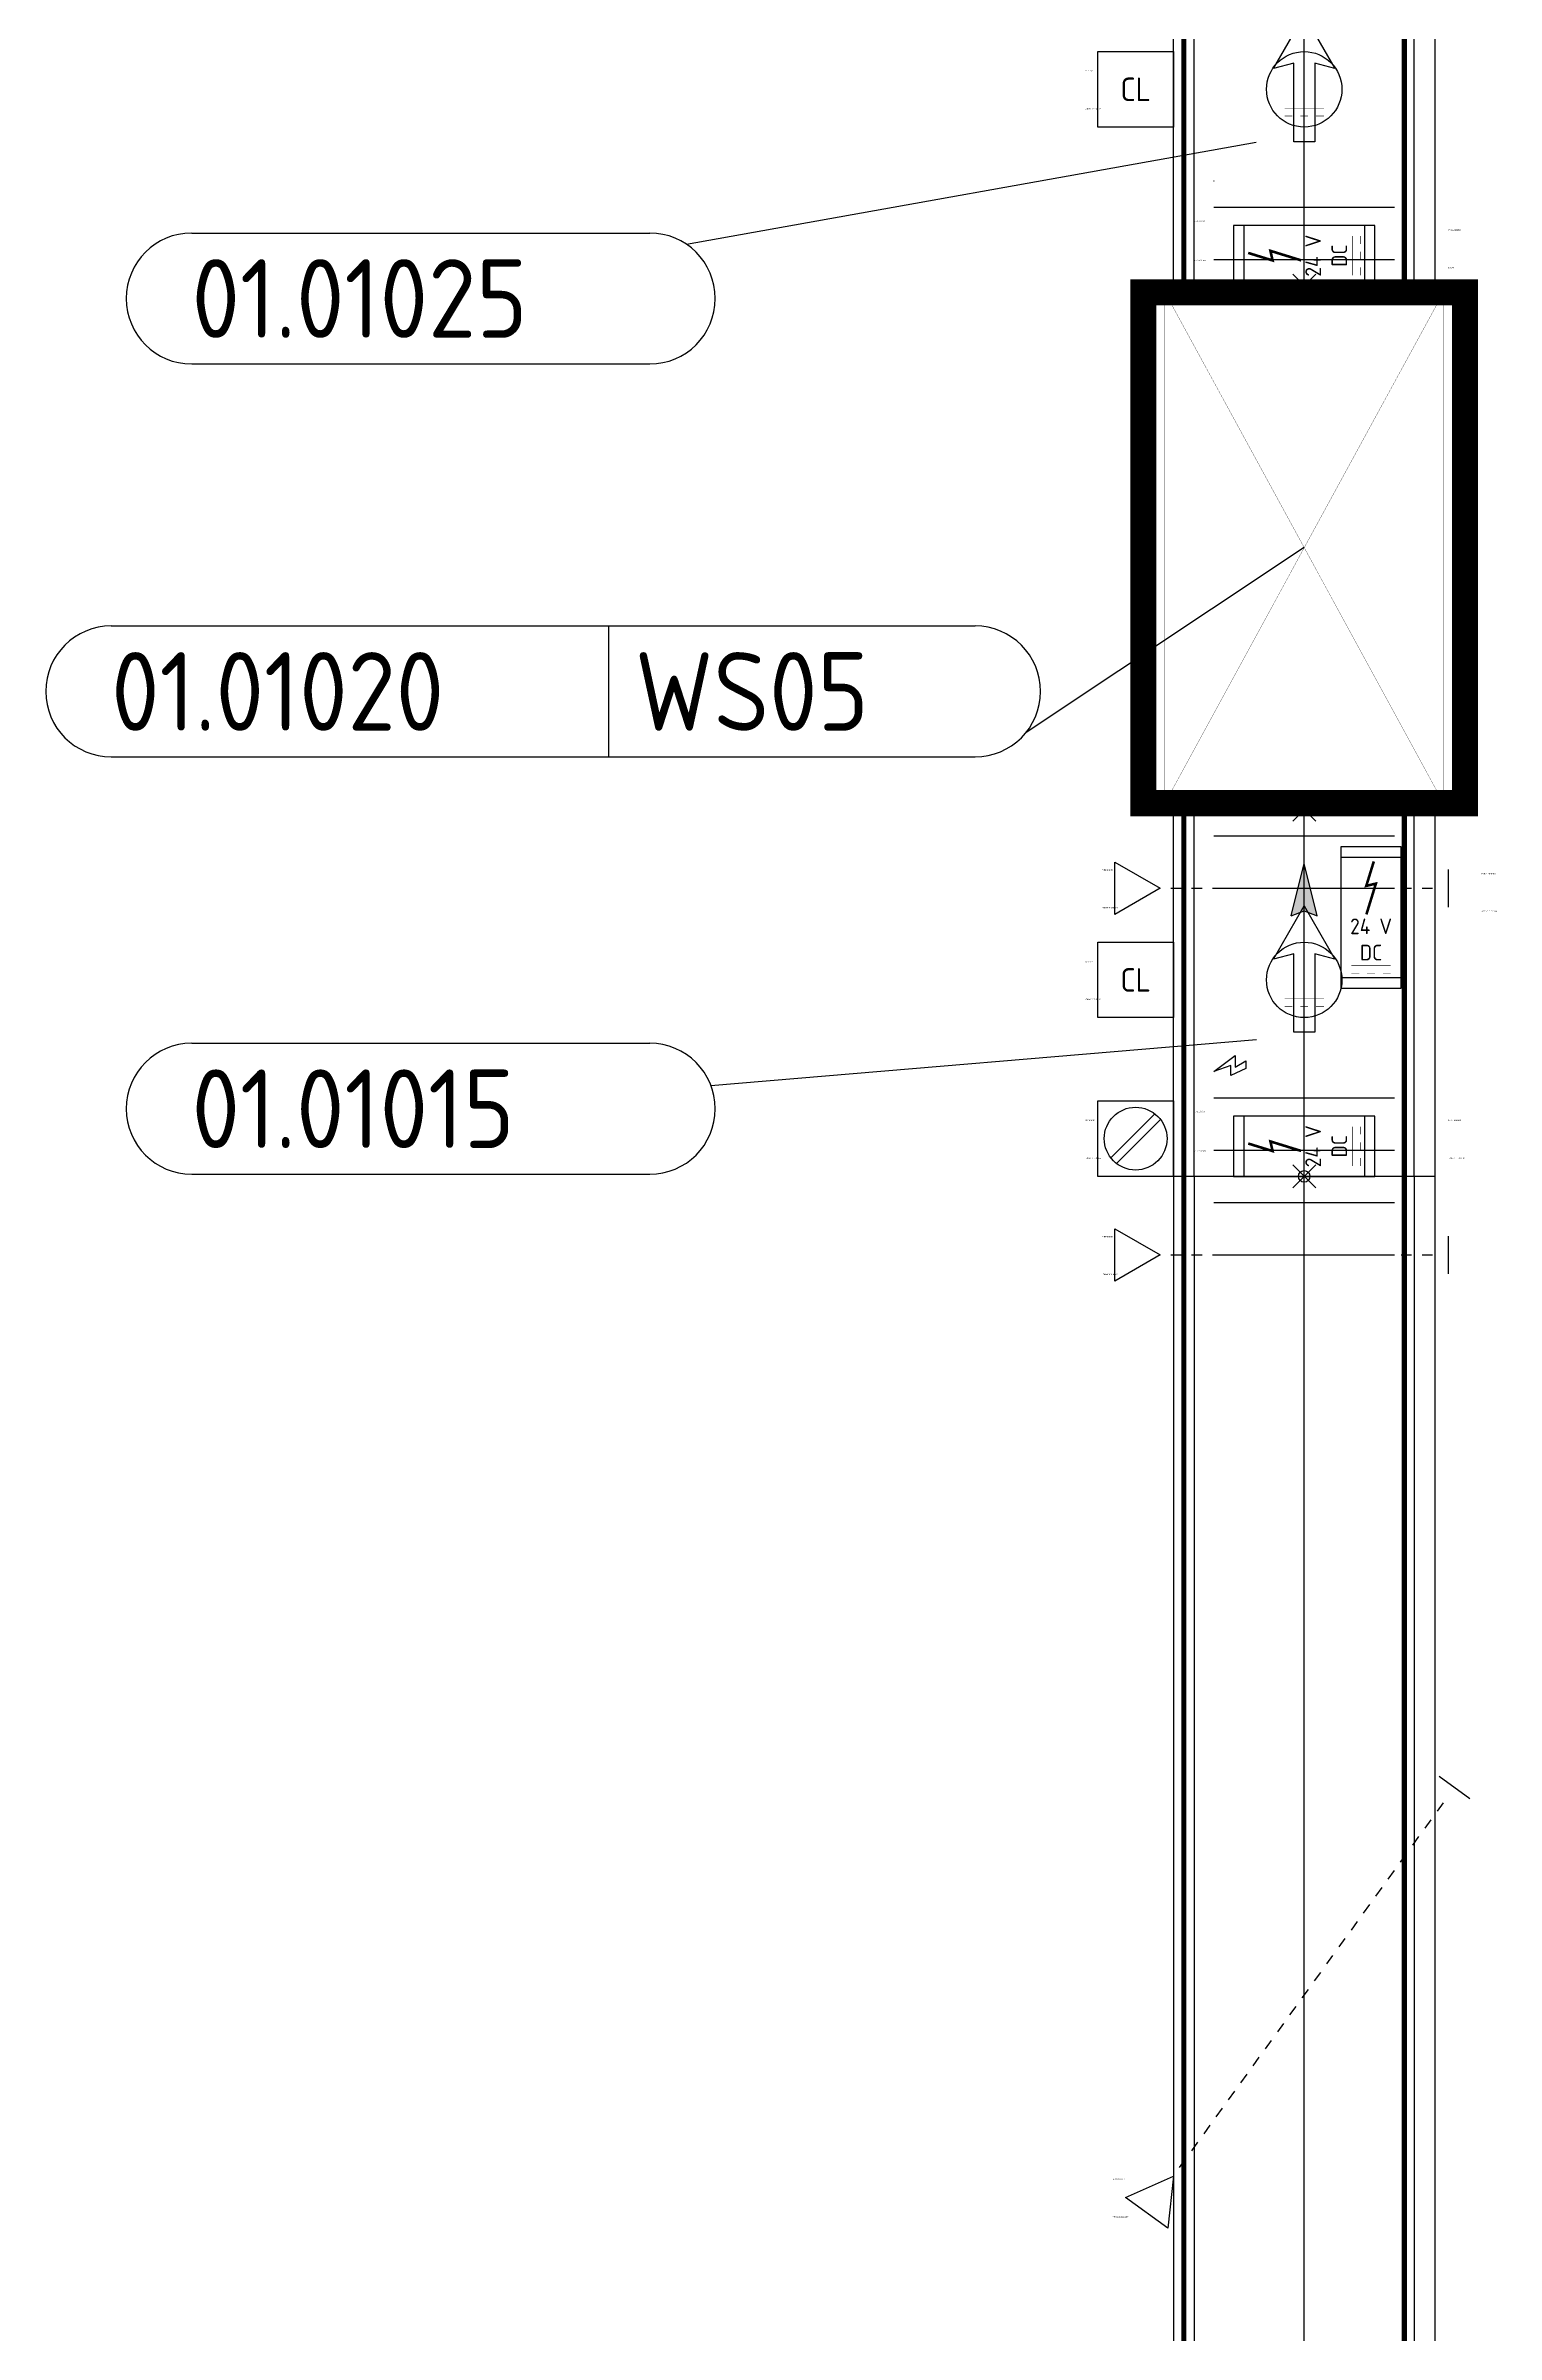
# Model space of a CAD drawing. Header units: millimetres. Extents: x -237058 to -184775, y -34272 to -10386.
# Drawn here: x -222853 to -220082, y -20690 to -16322 of the extents above; entities that cross this region are included whole.
import ezdxf
from ezdxf.enums import TextEntityAlignment as Align

# ---------------------------------------------------------------- set-up
doc = ezdxf.new("R2018")
doc.units = ezdxf.units.MM
doc.header["$PDMODE"] = 35
doc.header["$PDSIZE"] = 22
for name, color, linetype in [('0_SA-Comp_230V', 7, 'Continuous'), ('0_SA-Comp_ICE', 4, 'Continuous'), ('0_SA-Comp_Inther', 7, 'Continuous'), ('0_SA-Comp_Profinet', 7, 'Continuous'), ('0_TOC+0600_conv_ICE', 7, 'Continuous'), ('conv_beltside', 74, 'Continuous'), ('conv_centerline', 140, 'Continuous'), ('conv_direction', 30, 'Continuous'), ('conv_e-side', 12, 'Continuous'), ('conv_nodes', 7, 'Continuous'), ('conv_POSNR', 3, 'Continuous'), ('conv_speeds', 7, 'Continuous'), ('conv_type', 7, 'Continuous'), ('Zoom_Window', 1, 'Continuous')]:
    doc.layers.add(name, color=color, linetype=linetype)
doc.layers.add('conv_textures', color=7, linetype='Continuous', true_color=0x5a6e7e)
doc.styles.add('ICE_25', font='calibri.ttf', dxfattribs={"height": 25})
doc.styles.add('Int_Kader_1.0', font='calibri.ttf', dxfattribs={"height": 1})
doc.styles.get("Standard").update_dxf_attribs({"font": 'isocp.shx'})

# ---------------------------------------------------------------- blocks, each defined once
blk = doc.blocks.new('*U245')
for p, q in [((7000, 250), (0, 250)), ((7000, 210), (7000, 250)), ((7000, 210), (0, 210)), ((7000, -210), (7000, 210)), ((7000, -210), (0, -210)), ((7000, -250), (7000, -210)), ((0, -250), (7000, -250))]:
    blk.add_line(p, q)
at = {"layer": 'conv_beltside', "const_width": 10}
blk.add_lwpolyline([(0, -191.2), (7000, -191.2)], dxfattribs=at)
at = {"layer": 'conv_centerline'}
blk.add_line((0, 0), (7000, 0), dxfattribs=at)
at = {"layer": 'conv_e-side', "const_width": 10}
blk.add_lwpolyline([(0, 230), (7000, 230)], dxfattribs=at)
at = {"layer": 'conv_nodes'}
blk.add_point((7000, 0), dxfattribs=at)
at = {"layer": 'conv_textures'}
for p, q in [((6850, 172.5), (6850, -172.5)), ((6950, 172.5), (6950, -172.5))]:
    blk.add_line(p, q, dxfattribs=at)
at = {"layer": 'conv_POSNR', "flags": 8}
blk.add_attdef('position_number', (1311.5, 2125), '', height=150, rotation=270, dxfattribs=at)
at = {"layer": 'conv_speeds', "lineweight": 30, "flags": 2}
for tag, p in [('v', (50, 210)), ('a', (125, 210))]:
    blk.add_attdef(tag, text='', height=25, rotation=270, dxfattribs=at).set_placement(p, align=Align.MIDDLE_LEFT)
at = {"layer": 'conv_type', "style": 'ICE_25', "flags": 10}
blk.add_attdef('identifier', (15, -242.5), '', height=25, dxfattribs=at)
blk = doc.blocks.new('ICE_sub-block_direction')
at = {"layer": 'conv_direction'}
for p, q in [((75, 20), (64.6, 58.6)), ((64.6, 58.6), (166.2, 0)), ((-75, -20), (-75, 20)), ((-75, 20), (75, 20)), ((166.2, 0), (64.6, -58.6)), ((75, -20), (-75, -20)), ((64.6, -58.6), (75, -20))]:
    blk.add_line(p, q, dxfattribs=at)
blk = doc.blocks.new('ICE_sub-block_balloon_S')
at = {"layer": 'conv_POSNR'}
for p, q in [((-437.5, 125), (437.5, 125)), ((-437.5, -125), (437.5, -125))]:
    blk.add_line(p, q, dxfattribs=at)
for centre, start, end in [((-437.5, 0), 90, 270), ((437.5, 0), 270, 90)]:
    blk.add_arc(centre, 125, start, end, dxfattribs=at)
blk = doc.blocks.new('power_supply_sign')
blk.add_lwpolyline([(0, 0), (30.5, 40.8), (8.7, 40.8), (20.3, 60.9), (5.8, 60.9), (-7.4, 32.6), (11.9, 32.6)], close=True)
blk = doc.blocks.new('*U260')
for p, q in [((0, 250), (700, 250)), ((0, 210), (0, 250)), ((700, 250), (700, 210)), ((700, 250), (725, 250)), ((725, 250), (725, 210)), ((0, 210), (700, 210)), ((0, -210), (0, 210)), ((725, 210), (700, 210)), ((725, 210), (725, -210)), ((0, -210), (700, -210)), ((0, -250), (0, -210)), ((700, -210), (700, -250)), ((725, -210), (700, -210)), ((725, -210), (725, -250)), ((0, -250), (700, -250)), ((725, -250), (700, -250))]:
    blk.add_line(p, q)
at = {"layer": 'conv_beltside', "const_width": 10}
for points in [[(0, -191.2), (700, -191.2)], [(700, -191.2), (725, -191.2)]]:
    blk.add_lwpolyline(points, dxfattribs=at)
at = {"layer": 'conv_centerline'}
for p, q in [((0, 0), (700, 0)), ((700, 0), (725, 0))]:
    blk.add_line(p, q, dxfattribs=at)
at = {"layer": 'conv_e-side', "const_width": 10}
for points in [[(0, 230), (700, 230)], [(700, 230), (725, 230)]]:
    blk.add_lwpolyline(points, dxfattribs=at)
at = {"layer": 'conv_nodes'}
for p in [(0, 0), (700, 0), (725, 0)]:
    blk.add_point(p, dxfattribs=at)
at = {"layer": 'conv_POSNR'}
blk.add_line((79.4, 1180.1), (274.2, 92.1), dxfattribs=at)
at = {"layer": 'conv_textures'}
for p, q in [((50, 172.5), (50, -172.5)), ((150, 172.5), (150, -172.5)), ((550, 172.5), (550, -172.5)), ((650, 172.5), (650, -172.5))]:
    blk.add_line(p, q, dxfattribs=at)
at = {"rotation": 270}
blk.add_blockref('ICE_sub-block_balloon_S', (-24.3, 1687.5), dxfattribs=at)
at = {"xscale": -0.0009999999999999432, "yscale": 0.0009999999999999432, "zscale": 0.0009999999999999432, "rotation": 180}
blk.add_blockref('power_supply_sign', (200, 172.5), dxfattribs=at)
at = {"layer": 'conv_direction'}
blk.add_blockref('ICE_sub-block_direction', (350, 0), dxfattribs=at)
blk.add_blockref('ICE_sub-block_direction', (350, 0), dxfattribs=at)
at = {"layer": 'conv_POSNR', "flags": 8}
blk.add_attdef('position_number', (-99.3, 2125), '', height=150, rotation=270, dxfattribs=at)
at = {"layer": 'conv_speeds', "lineweight": 30, "flags": 2}
for tag, p in [('v', (50, 210)), ('a', (125, 210))]:
    blk.add_attdef(tag, text='', height=25, rotation=270, dxfattribs=at).set_placement(p, align=Align.MIDDLE_LEFT)
at = {"layer": 'conv_type', "style": 'ICE_25', "flags": 10}
blk.add_attdef('identifier', (15, -242.5), '', height=25, dxfattribs=at)
blk = doc.blocks.new('*U261')
for p, q in [((0, 250), (700, 250)), ((0, 210), (0, 250)), ((700, 250), (700, 210)), ((0, 210), (700, 210)), ((0, -210), (0, 210)), ((700, 210), (700, -210)), ((0, -210), (700, -210)), ((0, -250), (0, -210)), ((700, -210), (700, -250)), ((0, -250), (700, -250))]:
    blk.add_line(p, q)
at = {"layer": 'conv_beltside', "const_width": 10}
blk.add_lwpolyline([(0, -191.2), (700, -191.2)], dxfattribs=at)
at = {"layer": 'conv_centerline'}
blk.add_line((0, 0), (700, 0), dxfattribs=at)
at = {"layer": 'conv_e-side', "const_width": 10}
blk.add_lwpolyline([(0, 230), (700, 230)], dxfattribs=at)
at = {"layer": 'conv_nodes'}
for p in [(0, 0), (700, 0)]:
    blk.add_point(p, dxfattribs=at)
at = {"layer": 'conv_POSNR'}
blk.add_line((173.4, 1133.1), (261.5, 91), dxfattribs=at)
at = {"layer": 'conv_textures'}
for p, q in [((50, 172.5), (50, -172.5)), ((150, 172.5), (150, -172.5)), ((550, 172.5), (550, -172.5)), ((650, 172.5), (650, -172.5))]:
    blk.add_line(p, q, dxfattribs=at)
at = {"rotation": 270}
blk.add_blockref('ICE_sub-block_balloon_S', (129.1, 1687.5), dxfattribs=at)
at = {"xscale": -1, "rotation": 180}
blk.add_blockref('power_supply_sign', (200, 172.5), dxfattribs=at)
at = {"layer": 'conv_direction'}
blk.add_blockref('ICE_sub-block_direction', (350, 0), dxfattribs=at)
blk.add_blockref('ICE_sub-block_direction', (350, 0), dxfattribs=at)
at = {"layer": 'conv_POSNR', "flags": 8}
blk.add_attdef('position_number', (54.1, 2125), '', height=150, rotation=270, dxfattribs=at)
at = {"layer": 'conv_speeds', "lineweight": 30, "flags": 2}
for tag, p in [('v', (50, 210)), ('a', (125, 210))]:
    blk.add_attdef(tag, text='', height=25, rotation=270, dxfattribs=at).set_placement(p, align=Align.MIDDLE_LEFT)
at = {"layer": 'conv_type', "style": 'ICE_25', "flags": 10}
blk.add_attdef('identifier', (15, -242.5), '', height=25, dxfattribs=at)
blk = doc.blocks.new('A$Cbfec062d')
at = {"layer": '0_TOC+0600_conv_ICE', "const_width": 0.5}
for points in [[(-266, 487.5), (266, 487.5), (266, -487.5), (-266, -487.5), (-266, 487.5)], [(-266, -487.5), (266, 487.5)], [(-266, 487.5), (266, -487.5)]]:
    blk.add_lwpolyline(points, dxfattribs=at)
blk = doc.blocks.new('*U269')
for p, q in [((1578.8, 274.4), (1047.3, -78.4)), ((-700, 125), (950, 125)), ((250, 125), (250, -125)), ((-700, -125), (950, -125))]:
    blk.add_line(p, q)
for centre, start, end in [((-700, 0), 90, 270), ((950, 0), 270, 90)]:
    blk.add_arc(centre, 125, start, end)
at = {"flags": 8}
for tag, p in [('POSNR', (-700, -75)), ('CONV_TYPE', (300, -75))]:
    blk.add_attdef(tag, p, '', height=150, dxfattribs=at)
blk = doc.blocks.new('*U24')
at = {"ltscale": 0.5}
for p, q in [((-50, 86.6), (50, 86.6)), ((0, 0), (-50, 86.6)), ((50, 86.6), (0, 0)), ((36, -550), (-36, -550))]:
    blk.add_line(p, q, dxfattribs=at)
for p, q in [((0, -20), (0, -40)), ((0, -60), (0, -80)), ((0, -100), (0, -120)), ((0, -140), (0, -160)), ((0, -180), (0, -200)), ((0, -220), (0, -240)), ((0, -260), (0, -280)), ((0, -300), (0, -320)), ((0, -340), (0, -360)), ((0, -380), (0, -400)), ((0, -420), (0, -440)), ((0, -460), (0, -480)), ((0, -500), (0, -520))]:
    blk.add_line(p, q)
at = {"lineweight": 30, "flags": 2}
for tag, p in [('EPLAN_REF', (-36, 111.6)), ('FUNC_REF', (36, 111.6))]:
    blk.add_attdef(tag, text='', height=50, rotation=270, dxfattribs=at).set_placement(p, align=Align.MIDDLE_RIGHT)
blk = doc.blocks.new('*U35')
at = {"ltscale": 0.5}
blk.add_lwpolyline([(-72, 72), (72, 72), (72, -72), (-72, -72)], close=True, dxfattribs=at)
at = {"insert": (0, 0), "char_height": 45, "width": 90.621, "attachment_point": 5, "rotation": 270}
blk.add_mtext('\\pxqc;CL', dxfattribs=at)
at = {"lineweight": 30, "flags": 6}
for tag, p in [('EPLAN_REF', (-36, 97)), ('FUNC_REF', (36, 97))]:
    blk.add_attdef(tag, text='', height=50, rotation=270, dxfattribs=at).set_placement(p, align=Align.MIDDLE_RIGHT)
blk = doc.blocks.new('*U36')
at = {"color": 30, "true_color": 0xf8991e}
for points in [[(-57.5, -135), (57.5, -135), (57.5, 135), (-57.5, 135)], [(-57.5, 115), (57.5, 115), (57.5, 135), (-57.5, 135)], [(-57.5, -135), (57.5, -135), (57.5, -115), (-57.5, -115)]]:
    blk.add_lwpolyline(points, close=True, dxfattribs=at)
at = {"color": 3, "const_width": 5}
blk.add_lwpolyline([(5.2, 107), (-9.2, 60.4), (9.2, 64.6), (-9, 5.8)], dxfattribs=at)
at = {"ltscale": 0.5, "const_width": 1}
for points in [[(-37.5, -92), (37.5, -92)], [(-37.5, -107), (-22.5, -107)], [(-7.5, -107), (7.5, -107)], [(22.5, -107), (37.5, -107)]]:
    blk.add_lwpolyline(points, dxfattribs=at)
at = {"ltscale": 0.5, "insert": (0, -42), "char_height": 30, "attachment_point": 5}
blk.add_mtext_dynamic_manual_height_columns('\\pxqc;24 V\\PDC', width=115, gutter_width=6.25, heights=[0], dxfattribs=at)
at = {"lineweight": 30, "flags": 60}
for tag, p in [('EPLAN_REF', (-21.5, -275)), ('FUNC_REF', (50.5, -275))]:
    blk.add_attdef(tag, text='', height=50, rotation=270, dxfattribs=at).set_placement(p, align=Align.MIDDLE_LEFT)
blk = doc.blocks.new('*U37')
at = {"ltscale": 0.5}
for p, q in [((-50, 86.6), (50, 86.6)), ((0, 0), (-50, 86.6)), ((50, 86.6), (0, 0)), ((36, -550), (-36, -550))]:
    blk.add_line(p, q, dxfattribs=at)
for p, q in [((0, -20), (0, -40)), ((0, -60), (0, -80)), ((0, -100), (0, -120)), ((0, -140), (0, -160)), ((0, -180), (0, -200)), ((0, -220), (0, -240)), ((0, -260), (0, -280)), ((0, -300), (0, -320)), ((0, -340), (0, -360)), ((0, -380), (0, -400)), ((0, -420), (0, -440)), ((0, -460), (0, -480)), ((0, -500), (0, -520))]:
    blk.add_line(p, q)
at = {"lineweight": 30, "flags": 2}
for tag, p in [('EPLAN_REF', (-36, 111.6)), ('FUNC_REF', (36, 111.6))]:
    blk.add_attdef(tag, text='', height=50, rotation=270, dxfattribs=at).set_placement(p, align=Align.MIDDLE_RIGHT)
blk = doc.blocks.new('*U38')
at = {"ltscale": 0.5}
h = blk.add_hatch(color=256, dxfattribs=at)
h.dxf.hatch_style = 1
h.paths.add_polyline_path([(132, 0), (122, -25), (222, 0), (122, 25)])
blk.add_line((72, 0), (132, 0))
for p, q in [((122, 25), (132, 0)), ((122, 25), (222, 0)), ((132, 0), (122, -25)), ((122, -25), (222, 0))]:
    blk.add_line(p, q, dxfattribs=at)
at = {"ltscale": 0.5, "const_width": 1}
for points in [[(-51, 37.5), (-51, 22.5)], [(-51, 7.5), (-51, -7.5)], [(-36, 37.5), (-36, -37.5)], [(-51, -22.5), (-51, -37.5)]]:
    blk.add_lwpolyline(points, dxfattribs=at)
blk.add_circle((0, 0), 72)
at = {"lineweight": 30, "flags": 8}
for tag, p in [('EPLAN_REF', (-36, -275)), ('FUNC_REF', (36, -275))]:
    blk.add_attdef(tag, text='', height=50, rotation=270, dxfattribs=at).set_placement(p, align=Align.MIDDLE_LEFT)
blk = doc.blocks.new('*U39')
for p, q in [((47.4, -36.8), (-36.8, 47.4)), ((36.8, -47.4), (-47.4, 36.8))]:
    blk.add_line(p, q)
at = {"ltscale": 0.5}
blk.add_lwpolyline([(-72, 72), (72, 72), (72, -72), (-72, -72)], close=True, dxfattribs=at)
blk.add_circle((0, 0), 60)
at = {"lineweight": 30, "flags": 6}
for tag, p in [('EPLAN_REF', (-36, 97)), ('FUNC_REF', (36, 97))]:
    blk.add_attdef(tag, text='', height=50, rotation=270, dxfattribs=at).set_placement(p, align=Align.MIDDLE_RIGHT)
blk = doc.blocks.new('*U180')
at = {"ltscale": 0.5}
for p, q in [((508, 763.3), (566.4, 721)), ((-91.3, -40.8), (0, 0)), ((0, 0), (-10.3, -99.5)), ((-10.3, -99.5), (-91.3, -40.8))]:
    blk.add_line(p, q, dxfattribs=at)
for p, q in [((504.3, 696.6), (516, 712.8)), ((480.8, 664.2), (492.5, 680.4)), ((433.9, 599.4), (445.6, 615.6)), ((457.4, 631.8), (469.1, 648)), ((410.4, 567), (422.2, 583.2)), ((387, 534.6), (398.7, 550.8)), ((340.1, 469.8), (351.8, 486)), ((363.5, 502.2), (375.3, 518.4)), ((316.6, 437.4), (328.4, 453.6)), ((293.2, 405), (304.9, 421.2)), ((246.3, 340.2), (258, 356.4)), ((269.7, 372.6), (281.5, 388.8)), ((222.8, 307.8), (234.5, 324)), ((199.4, 275.4), (211.1, 291.6)), ((152.5, 210.6), (164.2, 226.8)), ((175.9, 243), (187.6, 259.2)), ((129, 178.2), (140.7, 194.4)), ((105.5, 145.8), (117.3, 162)), ((58.6, 81), (70.4, 97.2)), ((82.1, 113.4), (93.8, 129.6)), ((35.2, 48.6), (46.9, 64.8)), ((11.7, 16.2), (23.5, 32.4))]:
    blk.add_line(p, q)
at = {"lineweight": 30, "flags": 74}
for tag, p in [('FUNC_REF', (-116.3, -4.8)), ('EPLAN_REF', (-116.3, -76.8))]:
    blk.add_attdef(tag, text='', height=50, dxfattribs=at).set_placement(p, align=Align.MIDDLE_RIGHT)
blk = doc.blocks.new('*U469')
at = {"color": 30, "true_color": 0xf8991e}
for points in [[(-115, -270), (115, -270), (115, 270), (-115, 270)], [(-115, 230), (115, 230), (115, 270), (-115, 270)], [(-115, -270), (115, -270), (115, -230), (-115, -230)]]:
    blk.add_lwpolyline(points, close=True, dxfattribs=at)
at = {"color": 3, "const_width": 10}
blk.add_lwpolyline([(10.4, 213.9), (-18.3, 120.7), (18.3, 129.2), (-17.9, 11.6)], dxfattribs=at)
at = {"ltscale": 0.5, "const_width": 2}
for points in [[(-75, -183.9), (75, -183.9)], [(-75, -213.9), (-45, -213.9)], [(-15, -213.9), (15, -213.9)], [(45, -213.9), (75, -213.9)]]:
    blk.add_lwpolyline(points, dxfattribs=at)
at = {"ltscale": 0.5, "insert": (0, -83.9), "char_height": 60, "attachment_point": 5}
blk.add_mtext_dynamic_manual_height_columns('\\pxqc;24 V\\PDC', width=230, gutter_width=12.5, heights=[0], dxfattribs=at)
at = {"lineweight": 30, "flags": 104}
for tag, p in [('FUNC_REF', (422.2, 169.6)), ('EPLAN_REF', (422.2, 25.6))]:
    blk.add_attdef(tag, text='', height=100, dxfattribs=at).set_placement(p, align=Align.MIDDLE_LEFT)

msp = doc.modelspace()

# ---------------------------------------------------------------- linework, layer by layer
at = {"layer": 'Zoom_Window', "const_width": 50}
msp.add_lwpolyline([(-220756.4, -17767.2), (-220756.4, -16792.2), (-220141.9, -16792.2), (-220141.9, -17767.2)], close=True, dxfattribs=at)

# ---------------------------------------------------------------- block references
msp.add_blockref('A$Cbfec062d', (-220449.1, -17279.7))
at = {"layer": '0_SA-Comp_230V'}
ref = msp.add_blockref('*U36', (-220449.1, -16722.2), dxfattribs=dict(at, rotation=90))
lines = msp.add_mtext('PM24_0101025', dxfattribs={"layer": '0', "insert": (-220174.1, -16671.7), "char_height": 2.5, "attachment_point": 1})
ref.add_attrib('FUNC_REF', '', (-220174.1, -16671.7), dxfattribs={"flags": 64}).embed_mtext(lines)
lines = msp.add_mtext('EPLAN', dxfattribs={"layer": '0', "insert": (-220174.1, -16743.7), "char_height": 2.5, "attachment_point": 1})
ref.add_attrib('EPLAN_REF', '', (-220174.1, -16743.7), dxfattribs={"flags": 64}).embed_mtext(lines)
ref = msp.add_blockref('*U469', (-220321.4, -17985.5), dxfattribs=dict(at, xscale=0.5, yscale=0.5, zscale=0.5))
lines = msp.add_mtext('PML24_0101015', dxfattribs={"layer": '0', "insert": (-220110.3, -17900.7), "char_height": 2.5, "attachment_point": 1})
ref.add_attrib('FUNC_REF', '', (-220110.3, -17900.7), dxfattribs={"flags": 104}).embed_mtext(lines)
lines = msp.add_mtext('=Z01+01015-10U4', dxfattribs={"layer": '0', "insert": (-220110.3, -17972.7), "char_height": 2.5, "attachment_point": 1})
ref.add_attrib('EPLAN_REF', '', (-220110.3, -17972.7), dxfattribs={"flags": 104}).embed_mtext(lines)
ref = msp.add_blockref('*U39', (-220771.1, -18407.7), dxfattribs=dict(at, rotation=90))
lines = msp.add_mtext('MS0101015', dxfattribs={"layer": '0', "insert": (-220868.1, -18371.7), "char_height": 2.5, "attachment_point": 1})
ref.add_attrib('FUNC_REF', '', (-220868.1, -18371.7), dxfattribs={"flags": 78}).embed_mtext(lines)
lines = msp.add_mtext('=Z01+01015-300S4', dxfattribs={"layer": '0', "insert": (-220868.1, -18443.7), "char_height": 2.5, "attachment_point": 1})
ref.add_attrib('EPLAN_REF', '', (-220868.1, -18443.7), dxfattribs={"flags": 78}).embed_mtext(lines)
ref = msp.add_blockref('*U36', (-220449.1, -18422.2), dxfattribs=dict(at, rotation=90))
lines = msp.add_mtext('PM24_0101015', dxfattribs={"layer": '0', "insert": (-220174.1, -18371.7), "char_height": 2.5, "attachment_point": 1})
ref.add_attrib('FUNC_REF', '', (-220174.1, -18371.7), dxfattribs={"flags": 64}).embed_mtext(lines)
lines = msp.add_mtext('=Z01+01015-300U3', dxfattribs={"layer": '0', "insert": (-220174.1, -18443.7), "char_height": 2.5, "attachment_point": 1})
ref.add_attrib('EPLAN_REF', '', (-220174.1, -18443.7), dxfattribs={"flags": 64}).embed_mtext(lines)
at = {"layer": '0_SA-Comp_ICE', "rotation": 90}
for p in [(-220449.1, -16404.7), (-220449.1, -18104.7)]:
    msp.add_blockref('*U38', p, dxfattribs=at)
at = {"layer": '0_SA-Comp_ICE'}
ref = msp.add_blockref('*U37', (-220724.1, -17929.7), dxfattribs=dict(at, rotation=90))
lines = msp.add_mtext('END0101015', dxfattribs={"layer": '0', "insert": (-220835.7, -17893.7), "char_height": 2.5, "attachment_point": 1})
ref.add_attrib('FUNC_REF', '', (-220835.7, -17893.7), dxfattribs={"flags": 72}).embed_mtext(lines)
lines = msp.add_mtext('=Z01+01015-503B2', dxfattribs={"layer": '0', "color": 0, "insert": (-220835.7, -17965.7), "char_height": 2.5, "attachment_point": 1})
ref.add_attrib('EPLAN_REF', '', (-220835.7, -17965.7), dxfattribs={"flags": 72}).embed_mtext(lines)
at = {"layer": '0_SA-Comp_Inther'}
ref = msp.add_blockref('*U24', (-220724.1, -18629.7), dxfattribs=dict(at, rotation=90))
lines = msp.add_mtext('END0101010', dxfattribs={"layer": '0', "insert": (-220835.7, -18593.7), "char_height": 2.5, "attachment_point": 1})
ref.add_attrib('FUNC_REF', '', (-220835.7, -18593.7), dxfattribs={"flags": 72}).embed_mtext(lines)
lines = msp.add_mtext('=Z01+01010-100B4', dxfattribs={"layer": '0', "insert": (-220835.7, -18665.7), "char_height": 2.5, "attachment_point": 1})
ref.add_attrib('EPLAN_REF', '', (-220835.7, -18665.7), dxfattribs={"flags": 72}).embed_mtext(lines)
ref = msp.add_blockref('*U180', (-220699.1, -20388.1), dxfattribs=at)
lines = msp.add_mtext('PRS0101010_4', dxfattribs={"layer": '0', "insert": (-220815.4, -20392.9), "char_height": 2.5, "attachment_point": 1})
ref.add_attrib('FUNC_REF', '', (-220815.4, -20392.9), dxfattribs={"flags": 74}).embed_mtext(lines)
lines = msp.add_mtext('=Z01+01010-100B2', dxfattribs={"layer": '0', "insert": (-220815.4, -20464.9), "char_height": 2.5, "attachment_point": 1})
ref.add_attrib('EPLAN_REF', '', (-220815.4, -20464.9), dxfattribs={"flags": 74}).embed_mtext(lines)
at = {"layer": '0_SA-Comp_Profinet'}
ref = msp.add_blockref('*U35', (-220771.1, -16404.7), dxfattribs=dict(at, rotation=90))
lines = msp.add_mtext('cl0101025', dxfattribs={"layer": '0', "insert": (-220868.1, -16368.7), "char_height": 2.5, "attachment_point": 1})
ref.add_attrib('FUNC_REF', '', (-220868.1, -16368.7), dxfattribs={"flags": 78}).embed_mtext(lines)
lines = msp.add_mtext('=Z01+01025-501U2', dxfattribs={"layer": '0', "insert": (-220868.1, -16440.7), "char_height": 2.5, "attachment_point": 1})
ref.add_attrib('EPLAN_REF', '', (-220868.1, -16440.7), dxfattribs={"flags": 78}).embed_mtext(lines)
ref = msp.add_blockref('*U35', (-220771.1, -18104.7), dxfattribs=dict(at, rotation=90))
lines = msp.add_mtext('cl0101015', dxfattribs={"layer": '0', "insert": (-220868.1, -18068.7), "char_height": 2.5, "attachment_point": 1})
ref.add_attrib('FUNC_REF', '', (-220868.1, -18068.7), dxfattribs={"flags": 78}).embed_mtext(lines)
lines = msp.add_mtext('=Z01+01015-501U2', dxfattribs={"layer": '0', "insert": (-220868.1, -18140.7), "char_height": 2.5, "attachment_point": 1})
ref.add_attrib('EPLAN_REF', '', (-220868.1, -18140.7), dxfattribs={"flags": 78}).embed_mtext(lines)
at = {"layer": '0_TOC+0600_conv_ICE'}
ref = msp.add_blockref('*U260', (-220449.1, -16779.7), dxfattribs=dict(at, rotation=90))
ref.add_attrib('position_number', '01.01025', (-222574.1, -16879), dxfattribs={"layer": 'conv_POSNR', "height": 150})
lines = msp.add_mtext('v = 0.50 (m/s)', dxfattribs={"layer": 'conv_speeds', "insert": (-220659.1, -16729.7), "char_height": 2.5, "attachment_point": 1})
ref.add_attrib('v', '', (-220659.1, -16729.7), dxfattribs={"flags": 64}).embed_mtext(lines)
lines = msp.add_mtext('a = 1.0 (m/s²)', dxfattribs={"layer": 'conv_speeds', "insert": (-220659.1, -16654.7), "char_height": 2.5, "attachment_point": 1})
ref.add_attrib('a', '', (-220659.1, -16654.7), dxfattribs={"flags": 64}).embed_mtext(lines)
ref = msp.add_blockref('*U261', (-220449.1, -18479.7), dxfattribs=dict(at, rotation=90))
ref.add_attrib('position_number', '01.01015', (-222574.1, -18425.6), dxfattribs={"layer": 'conv_POSNR', "height": 150})
lines = msp.add_mtext('v = 0.50 (m/s)', dxfattribs={"layer": 'conv_speeds', "insert": (-220659.1, -18429.7), "char_height": 2.5, "attachment_point": 1})
ref.add_attrib('v', '', (-220659.1, -18429.7), dxfattribs={"flags": 64}).embed_mtext(lines)
lines = msp.add_mtext('a = 1.0 (m/s²)', dxfattribs={"layer": 'conv_speeds', "insert": (-220659.1, -18354.7), "char_height": 2.5, "attachment_point": 1})
ref.add_attrib('a', '', (-220659.1, -18354.7), dxfattribs={"flags": 64}).embed_mtext(lines)
at = {"layer": '0_TOC+0600_conv_ICE', "rotation": 90}
msp.add_blockref('*U245', (-220449.1, -25479.7), dxfattribs=at)
at = {"layer": 'conv_POSNR'}
ref = msp.add_blockref('*U269', (-222027.8, -17554), dxfattribs=at)
ref.add_attrib('POSNR', '01.01020', (-222727.8, -17629), dxfattribs={"layer": '0', "height": 150})
ref.add_attrib('CONV_TYPE', 'WS05', (-221727.8, -17629), dxfattribs={"layer": '0', "height": 150})

doc.saveas('drawing.dxf')
